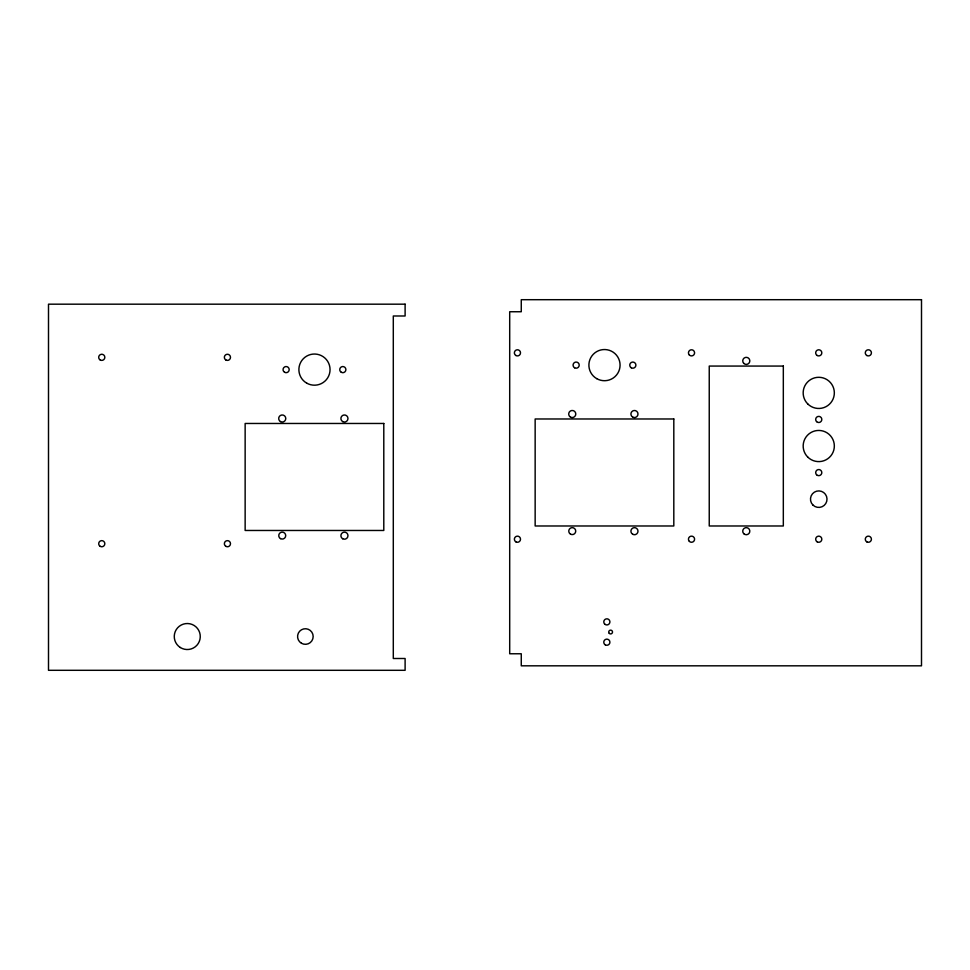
<?xml version="1.0" encoding="UTF-8"?>
<svg xmlns="http://www.w3.org/2000/svg" width="970" height="970" viewBox="0 0 970 970"><rect width="100%" height="100%" fill="white"/><g stroke="black" fill="none" stroke-linecap="round" stroke-linejoin="round"><path stroke-width="1.45" d="M921.5 299.694L521.266 299.694L521.266 311.746L509.699 311.746L509.699 653.768L521.266 653.768L521.266 665.82L921.5 665.82L921.5 299.694M405.108 304.18L48.5 304.18L48.5 670.306L405.108 670.306L405.108 658.497L393.299 658.497L393.299 315.99L405.108 315.99L405.108 304.18M783.323 366.066L709.24 366.066L709.24 525.982L783.323 525.982L783.323 366.066M673.81 418.979L535.149 418.979L535.149 525.982L673.81 525.982L673.81 418.979M383.793 423.466L245.143 423.466L245.143 530.469L383.793 530.469L383.793 423.466M284.586 372.274A3.068 3.068 0 0 0 289.193 369.606A3.068 3.068 0 0 0 284.586 366.951A3.068 3.068 0 0 0 284.586 372.274M341.282 372.274A3.068 3.068 0 0 0 345.89 369.606A3.068 3.068 0 0 0 341.282 366.951A3.068 3.068 0 0 0 341.282 372.274M306.678 383.114A15.593 15.593 0 0 0 330.055 369.606A15.593 15.593 0 0 0 306.678 356.111A15.593 15.593 0 0 0 306.678 383.114M225.889 546.352A3.068 3.068 0 0 0 230.496 543.697A3.068 3.068 0 0 0 225.889 541.042A3.068 3.068 0 0 0 225.889 546.352M225.889 359.991A3.068 3.068 0 0 0 230.496 357.324A3.068 3.068 0 0 0 225.889 354.668A3.068 3.068 0 0 0 225.889 359.991M100.225 546.352A3.068 3.068 0 0 0 104.833 543.697A3.068 3.068 0 0 0 100.225 541.042A3.068 3.068 0 0 0 100.225 546.352M100.225 359.991A3.068 3.068 0 0 0 104.833 357.324A3.068 3.068 0 0 0 100.225 354.668A3.068 3.068 0 0 0 100.225 359.991M180.323 647.511A12.986 12.986 0 0 0 200.256 637.047A12.986 12.986 0 0 0 181.232 625.019A12.986 12.986 0 0 0 180.323 647.511M301.476 643.28A7.796 7.796 0 0 0 313.164 636.526A7.796 7.796 0 0 0 301.476 629.772A7.796 7.796 0 0 0 301.476 643.28M280.463 421.574A3.54 3.54 0 0 0 285.774 418.507A3.54 3.54 0 0 0 280.463 415.439A3.54 3.54 0 0 0 280.463 421.574M280.488 538.617A3.48 3.48 0 0 0 285.713 535.61A3.48 3.48 0 0 0 280.488 532.591A3.48 3.48 0 0 0 280.488 538.617M342.665 421.574A3.54 3.54 0 0 0 347.975 418.507A3.54 3.54 0 0 0 342.665 415.439A3.54 3.54 0 0 0 342.665 421.574M342.665 538.738A3.54 3.54 0 0 0 347.975 535.67A3.54 3.54 0 0 0 342.665 532.603A3.54 3.54 0 0 0 342.665 538.738M812.909 505.018A8.269 8.269 0 0 0 826.731 501.308A8.269 8.269 0 0 0 816.607 491.184A8.269 8.269 0 0 0 812.909 505.018M689.355 541.381A3.068 3.068 0 0 0 694.484 540.011A3.068 3.068 0 0 0 690.725 536.24A3.068 3.068 0 0 0 689.355 541.381M807.731 457.052A15.593 15.593 0 0 0 833.812 450.056A15.593 15.593 0 0 0 814.715 430.971A15.593 15.593 0 0 0 807.731 457.052M689.355 355.02A3.068 3.068 0 0 0 694.484 353.638A3.068 3.068 0 0 0 690.725 349.879A3.068 3.068 0 0 0 689.355 355.02M515.907 355.505A3.068 3.068 0 0 0 520.514 352.837A3.068 3.068 0 0 0 515.907 350.182A3.068 3.068 0 0 0 515.907 355.505M743.772 363.374A3.54 3.54 0 0 0 749.701 361.786A3.54 3.54 0 0 0 745.36 357.457A3.54 3.54 0 0 0 743.772 363.374M743.772 533.682A3.54 3.54 0 0 0 749.701 532.093A3.54 3.54 0 0 0 745.36 527.753A3.54 3.54 0 0 0 743.772 533.682M515.907 541.866A3.068 3.068 0 0 0 520.514 539.211A3.068 3.068 0 0 0 515.907 536.555A3.068 3.068 0 0 0 515.907 541.866M574.604 367.788A3.068 3.068 0 0 0 579.211 365.12A3.068 3.068 0 0 0 574.604 362.465A3.068 3.068 0 0 0 574.604 367.788M631.288 367.788A3.068 3.068 0 0 0 635.896 365.12A3.068 3.068 0 0 0 631.288 362.465A3.068 3.068 0 0 0 631.288 367.788M596.683 378.627A15.593 15.593 0 0 0 620.072 365.12A15.593 15.593 0 0 0 596.683 351.625A15.593 15.593 0 0 0 596.683 378.627M817.213 355.505A3.068 3.068 0 0 0 821.82 352.837A3.068 3.068 0 0 0 817.213 350.182A3.068 3.068 0 0 0 817.213 355.505M866.816 541.866A3.068 3.068 0 0 0 871.424 539.211A3.068 3.068 0 0 0 866.816 536.555A3.068 3.068 0 0 0 866.816 541.866M816.582 421.623A3.068 3.068 0 0 0 821.711 420.252A3.068 3.068 0 0 0 817.952 416.482A3.068 3.068 0 0 0 816.582 421.623M816.582 474.766A3.068 3.068 0 0 0 821.711 473.396A3.068 3.068 0 0 0 817.952 469.638A3.068 3.068 0 0 0 816.582 474.766M866.816 355.505A3.068 3.068 0 0 0 871.424 352.837A3.068 3.068 0 0 0 866.816 350.182A3.068 3.068 0 0 0 866.816 355.505M807.731 403.908A15.593 15.593 0 0 0 833.812 396.912A15.593 15.593 0 0 0 814.715 377.827A15.593 15.593 0 0 0 807.731 403.908M817.213 541.866A3.068 3.068 0 0 0 821.82 539.211A3.068 3.068 0 0 0 817.213 536.555A3.068 3.068 0 0 0 817.213 541.866M605.304 644.856A3.068 3.068 0 0 0 609.912 642.201A3.068 3.068 0 0 0 605.304 639.533A3.068 3.068 0 0 0 605.304 644.856M609.281 633.374A1.891 1.891 0 0 0 612.446 632.525A1.891 1.891 0 0 0 610.13 630.209A1.891 1.891 0 0 0 609.281 633.374M604.674 624.049A3.068 3.068 0 0 0 609.815 622.679A3.068 3.068 0 0 0 606.044 618.921A3.068 3.068 0 0 0 604.674 624.049M570.469 417.088A3.54 3.54 0 0 0 575.792 414.02A3.54 3.54 0 0 0 570.469 410.953A3.54 3.54 0 0 0 570.469 417.088M632.682 417.088A3.54 3.54 0 0 0 637.993 414.02A3.54 3.54 0 0 0 632.682 410.953A3.54 3.54 0 0 0 632.682 417.088M570.505 534.13A3.48 3.48 0 0 0 575.731 531.124A3.48 3.48 0 0 0 570.505 528.104A3.48 3.48 0 0 0 570.505 534.13M632.682 534.252A3.54 3.54 0 0 0 637.993 531.184A3.54 3.54 0 0 0 632.682 528.116A3.54 3.54 0 0 0 632.682 534.252"/></g></svg>
